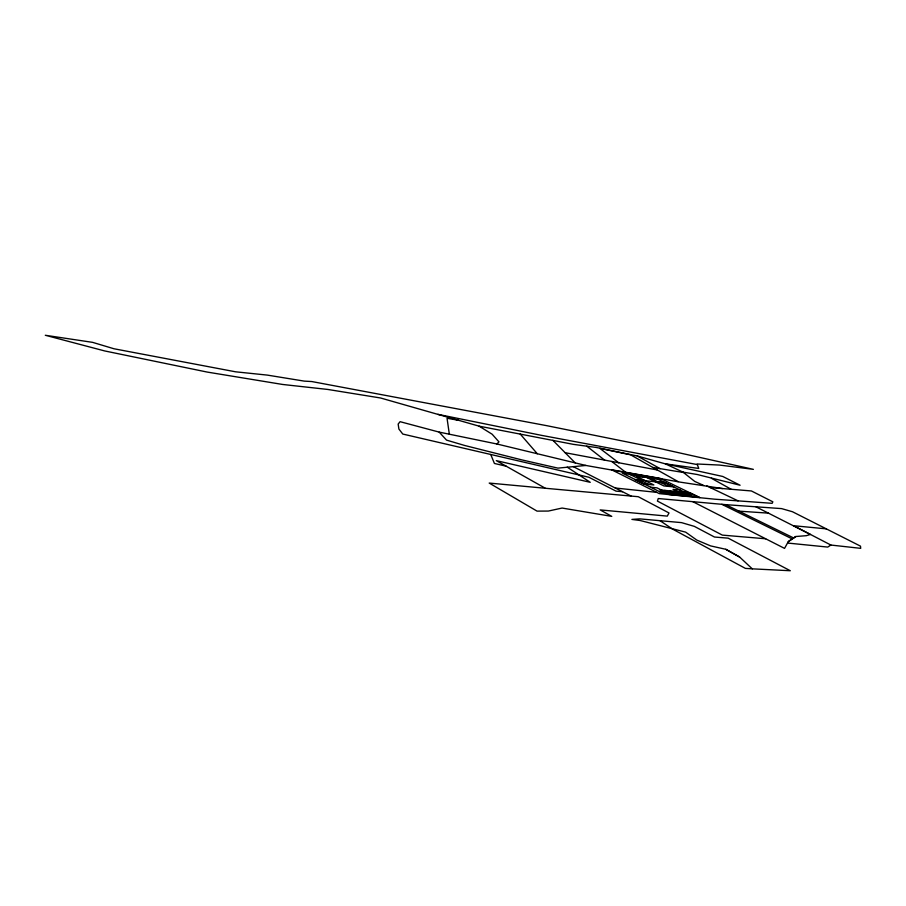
<?xml version="1.0" encoding="UTF-8"?>
<svg xmlns="http://www.w3.org/2000/svg" width="906" height="906" viewBox="0 0 906 906"><rect width="100%" height="100%" fill="white"/><g stroke="black" fill="none" stroke-linecap="round" stroke-linejoin="round"><path stroke-width="1.36" d="M755.898 506.794L810.44 534.438L806.295 535.695L795.808 536.511L788.299 541.607L784.539 548.39L692.83 501.675M622.49 491.698L616.035 491.131L588.9 477.258L402.774 434.053L398.9 429.048L398.153 424.065L400.101 421.686L439.184 432.117L496.884 443.985L498.957 441.868L492.128 434.212L479.138 426.171L380.554 397.983L327.757 389.444L282.627 384.461L207.146 372.06L104.688 350.939L45.3 335.265L92.593 342.355L113.941 348.753L235.605 371.811L267.383 375.107L304.28 381.12L311.811 381.551L546.907 425.707L660.383 448.64L753.362 469.353L719.624 465.072L697.133 463.997L698.741 468.447L665.434 463.895L637.19 455.945L596.182 447.451L573.441 444.37L479.138 426.171M788.299 541.607L795.808 536.511M765.661 538.776L722.331 535.106L657.416 501.086L658.266 498.526L725.695 504.653L781.572 508.606L792.478 511.743L860.496 546.148L860.7 548.345L830.893 545.05L827.744 547.077L787.608 543.045M722.558 488.56L680.768 482.23L585.865 465.458L557.903 468.119L521.72 459.863L464.642 445.469L446.545 440.123L439.184 432.117M752.286 568.843L790.304 570.735L728.175 538.164L714.494 537.032L694.347 526.375L681.538 522.626L639.738 518.878L631.901 519.41L640.18 520.52L685.638 532.139L696.805 540.089L710.598 545.899L725.797 549.296L739.579 557.009L752.286 568.843L745.366 568.379L672.512 529.059L660.021 520.701M738.922 511.143L768.56 513.147M699.828 497.62L660.202 478.391L611.527 469.75L659.262 493.611L714.46 499.172L772.127 503.317L772.863 501.822L751.414 490.961L710.111 487.519M659.647 491.72L689.024 494.382M545.344 488.266L638.277 496.715L669.013 512.966L667.28 516.114L600.191 509.908L611.765 516.375L562.082 508.051L548.334 511.063L537.032 511.12L489.206 483.068L545.344 488.266L496.307 460.633L590.248 482.32L567.201 467.156M650.678 487.247L656.997 487.847L665.944 492.286M680.18 490.044L673.045 489.376L681.924 493.736M826.306 528.855L793.633 525.729L830.893 545.05M644.902 480.52L634.789 479.523L643.736 483.985L653.872 484.97L636.556 476.386L646.544 477.394L663.894 485.933L673.792 486.884L664.789 482.49L654.902 481.505M645.412 480.78L655.412 481.765M636.272 480.067L642.569 480.69L630.055 474.472M665.683 482.955L658.583 482.264L649.874 477.983M656.782 492.366L615.265 488.017M618.809 462.853L599.783 448.334L630.621 454.823L652.83 467.451L683.475 472.502M682.999 472.128L697.348 474.529L740.1 485.242L722.762 476.465L665.434 463.895L682.999 472.128L694.743 481.426L703.69 485.446M458.708 420.305L447.043 418.266L449.342 434.2M565.129 452.706L657.36 469.988M697.348 464.585L540.871 435.231L437.938 414.348M506.126 466.171L494.416 463.464L490.746 454.484M496.884 443.985L585.865 465.458M706.839 485.967L738.107 500.859M684.766 492.252L694.053 496.805M725.695 504.653L793.645 537.971M721.799 504.302L792.24 538.923M659.862 482.003L668.855 486.409M679.817 491.788L689.104 496.352M674.845 491.324L684.121 495.888M669.84 490.859L679.115 495.435M664.811 490.384L674.064 494.97M639.863 480.033L648.821 484.484M573.17 466.579L631.052 496.058M637.19 455.945L660.134 468.651M711.391 478.255L731.165 489.274M725.797 549.296L739.579 557.009M652.83 467.451L678.209 481.664M611.833 461.562L625.559 472.196M586.771 446.171L604.8 460.271M552.875 440.305L575.185 462.875M520.203 434.042L537.303 453.747M691.255 495.469L661.697 492.739L622.286 473.102L658.719 479.546L691.255 495.469M698.979 497.247L668.99 494.506L659.749 489.908L689.681 492.717L698.979 497.247"/></g></svg>
